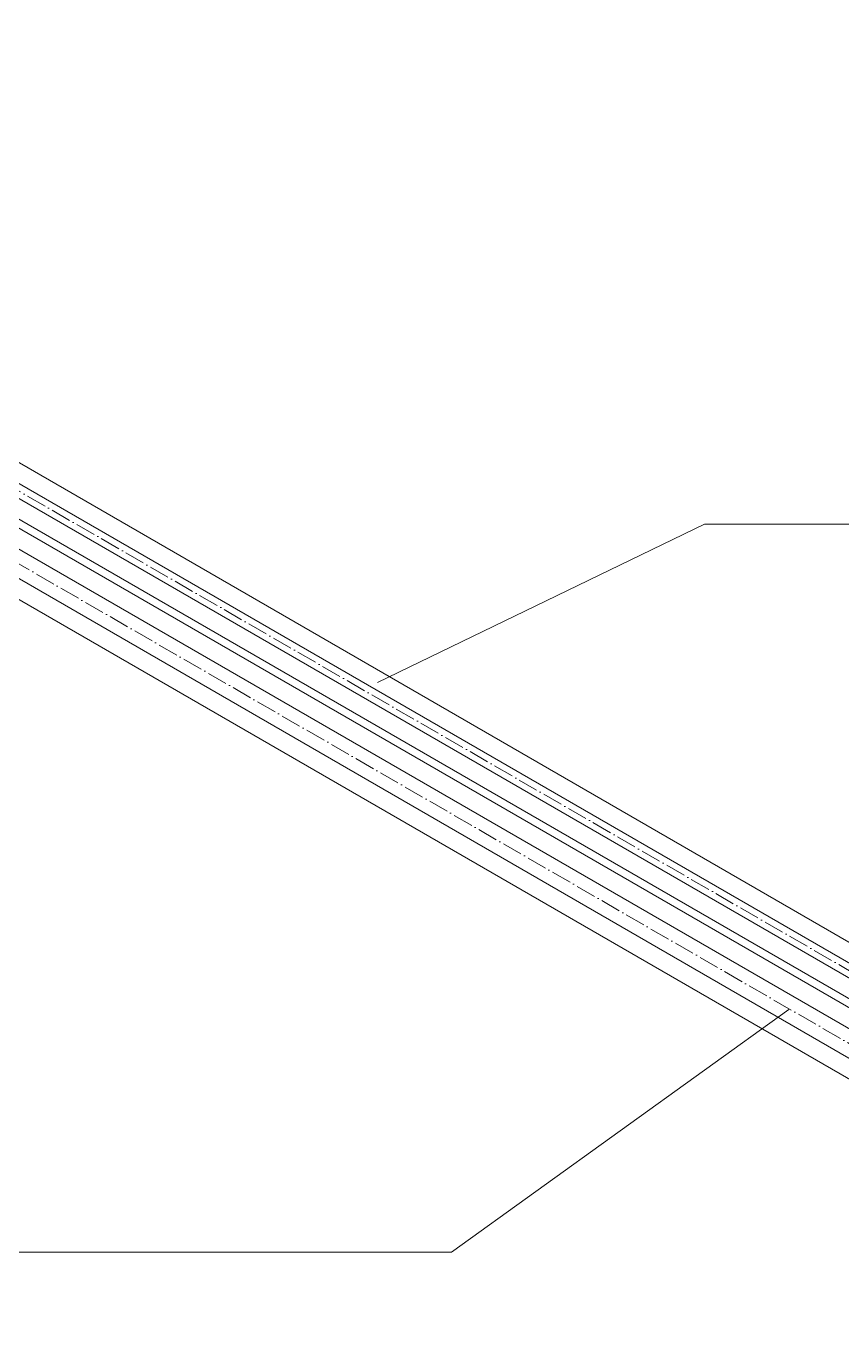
# Model space of a CAD drawing. Header units: millimetres. Extents: x -88595 to 880822, y -1054509 to -148035.
# Drawn here: x 370697 to 371103, y -318169 to -317521 of the extents above; entities that cross this region are included whole.
import ezdxf

# ---------------------------------------------------------------- set-up
doc = ezdxf.new("R2010")
doc.units = ezdxf.units.MM
doc.linetypes.add('$12$ADSK_Осевая', pattern=[14, 10, -2, 0, -2])
for name, color, linetype, lineweight in [('Изоляция', 7, 'Continuous', 18), ('Марки', 7, 'Continuous', 20), ('Трубопровод', 7, 'Continuous', 18)]:
    doc.layers.add(name, color=color, linetype=linetype, lineweight=lineweight)

# ---------------------------------------------------------------- blocks, each defined once
blk = doc.blocks.new('$0$ADSK_M_Трубы - Диаметр_10-3265709-В_ОВ3_1')
at = {"layer": 'Марки'}
blk.add_line((-18838.4, 4128.33), (-17838.4, 4128.33), dxfattribs=at)

msp = doc.modelspace()

# ---------------------------------------------------------------- linework, layer by layer
at = {"layer": 'Изоляция', "color": 190, "true_color": 0x8000ff}
for p, q in [((372764.34, -318932.74), (370318.37, -317520.55)), ((370306.19, -317541.64), (372752.16, -318953.82))]:
    msp.add_line(p, q, dxfattribs=at)
at = {"layer": 'Изоляция', "color": 134, "true_color": 0x00a6a6}
for p, q in [((372770.63, -318968.91), (370331.65, -317560.76)), ((370316.3, -317587.35), (372755.28, -318995.5))]:
    msp.add_line(p, q, dxfattribs=at)
at = {"layer": 'Марки'}
for p, q in [((370872.02, -317846.4), (371034.4, -317767.83)), ((371076.31, -318008.79), (370908.68, -318129.27))]:
    msp.add_line(p, q, dxfattribs=at)
at = {"layer": 'Трубопровод', "color": 190, "true_color": 0x8000ff}
for p, q in [((372759.84, -318940.53), (370313.87, -317528.35)), ((370310.69, -317533.85), (372756.66, -318946.03))]:
    msp.add_line(p, q, dxfattribs=at)
at = {"layer": 'Трубопровод', "color": 190, "linetype": '$12$ADSK_Осевая', "true_color": 0x8000ff}
msp.add_line((372758.25, -318943.28), (370312.28, -317531.1), dxfattribs=at)
msp.add_line((372758.25, -318943.28), (370312.28, -317531.1), dxfattribs=at)
at = {"layer": 'Трубопровод', "color": 134, "true_color": 0x00a6a6}
for p, q in [((372766.13, -318976.7), (370327.15, -317568.55)), ((370320.8, -317579.55), (372759.78, -318987.7))]:
    msp.add_line(p, q, dxfattribs=at)
at = {"layer": 'Трубопровод', "color": 134, "linetype": '$12$ADSK_Осевая', "true_color": 0x00a6a6}
msp.add_line((370323.97, -317574.05), (372762.96, -318982.2), dxfattribs=at)
msp.add_line((370323.97, -317574.05), (372762.96, -318982.2), dxfattribs=at)

# ---------------------------------------------------------------- block references
at = {"layer": 'Марки'}
for p in [(389872.8, -321896.16), (388747.08, -322257.6)]:
    msp.add_blockref('$0$ADSK_M_Трубы - Диаметр_10-3265709-В_ОВ3_1', p, dxfattribs=at)

doc.saveas('drawing.dxf')
